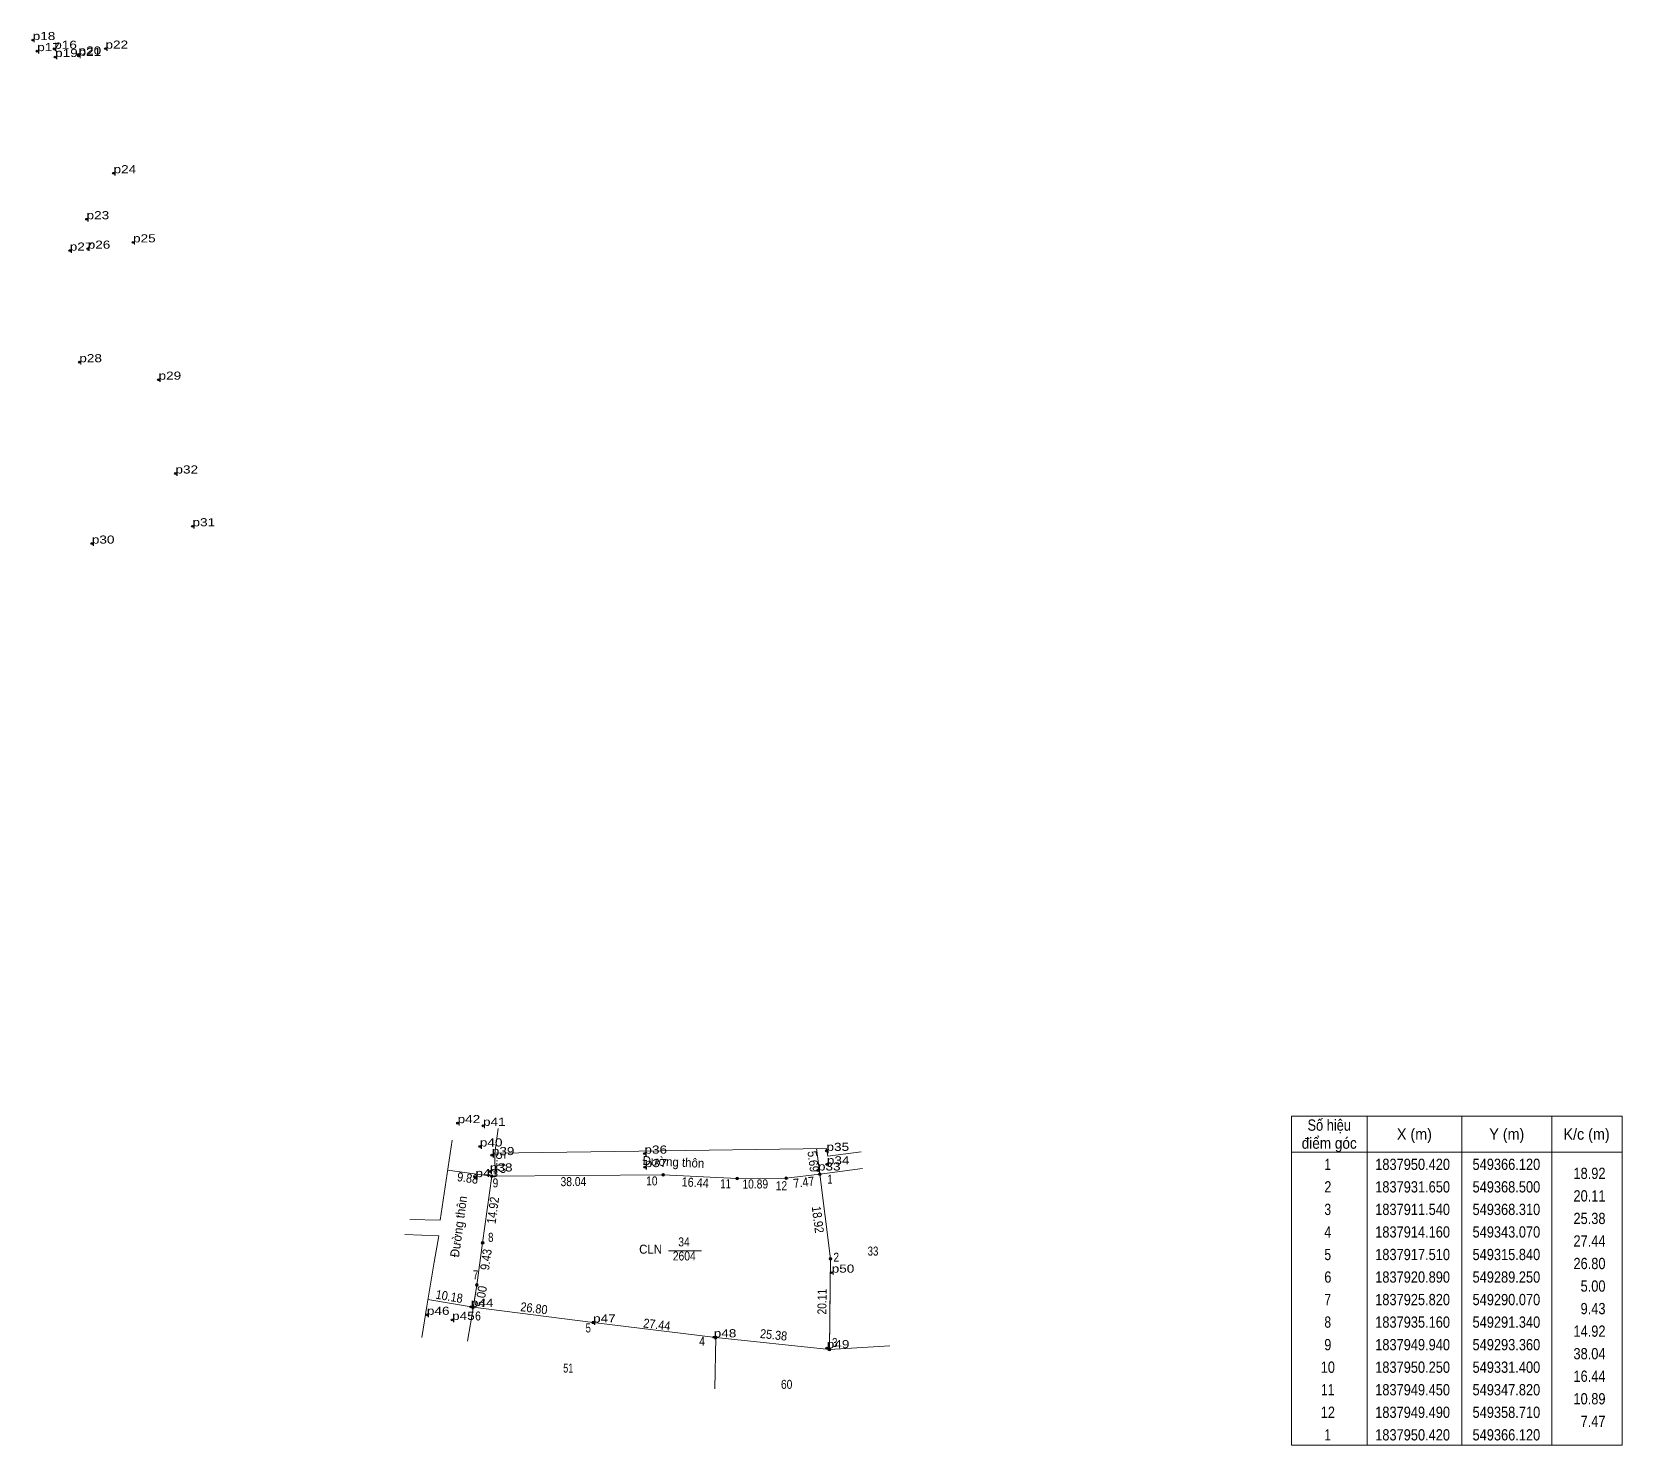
# Model space of a CAD drawing. Header units: metres. Extents: x 547316 to 552174, y 1837172 to 1841267.
# Drawn here: x 549191.3 to 549544.2, y 1837890.3 to 1838203.8 of the extents above; entities that cross this region are included whole.
import ezdxf
from ezdxf.enums import TextEntityAlignment as Align

# ---------------------------------------------------------------- set-up
doc = ezdxf.new("R2010")
doc.units = ezdxf.units.M
doc.header["$LTSCALE"] = 0.8
doc.header["$PDMODE"] = 32
doc.header["$PDSIZE"] = 0.4
for name, color, linetype, lineweight in [('1', 7, 'Continuous', 13), ('10', 7, 'Continuous', 13), ('23', 7, 'Continuous', 13), ('36', 7, 'Continuous', 13), ('61', 7, 'Continuous', 13), ('63', 7, 'Continuous', 13)]:
    doc.layers.add(name, color=color, linetype=linetype, lineweight=lineweight)
doc.layers.add('12', color=7, linetype='Continuous')
doc.layers.add('7', color=7, linetype='Continuous')

msp = doc.modelspace()

# ---------------------------------------------------------------- hatches: boundary and pattern name
at = {"layer": '63'}
for points in [[(549293.66, 1837949.94, 1), (549293.06, 1837949.94, 1)], [(549331.7, 1837950.25, 1), (549331.1, 1837950.25, 1)], [(549348.12, 1837949.45, 1), (549347.52, 1837949.45, 1)], [(549359.01, 1837949.49, 1), (549358.41, 1837949.49, 1)], [(549366.42, 1837950.42, 1), (549365.82, 1837950.42, 1)], [(549291.64, 1837935.16, 1), (549291.04, 1837935.16, 1)], [(549368.8, 1837931.65, 1), (549368.2, 1837931.65, 1)], [(549290.37, 1837925.82, 1), (549289.77, 1837925.82, 1)], [(549289.55, 1837920.89, 1), (549288.95, 1837920.89, 1)], [(549316.14, 1837917.51, 1), (549315.54, 1837917.51, 1)], [(549343.37, 1837914.16, 1), (549342.77, 1837914.16, 1)], [(549368.61, 1837911.54, 1), (549368.01, 1837911.54, 1)]]:
    msp.add_hatch(color=256, dxfattribs=at).paths.add_polyline_path(points)

# ---------------------------------------------------------------- linework, layer by layer
at = {"layer": '1'}
msp.add_lwpolyline([(549366.12, 1837950.42), (549368.5, 1837931.65), (549368.31, 1837911.54), (549343.07, 1837914.16), (549315.84, 1837917.51), (549289.25, 1837920.89), (549290.07, 1837925.82), (549291.34, 1837935.16), (549293.36, 1837949.94), (549331.4, 1837950.25), (549347.82, 1837949.45), (549358.71, 1837949.49)], close=True, dxfattribs=at)
msp.add_lwpolyline([(549366.12, 1837950.42), (549368.5, 1837931.65), (549368.45, 1837926.01)], dxfattribs=at)
at = {"layer": '10'}
for p, q in [((549294.06, 1837955.07), (549294.8, 1837960.51)), ((549325.96, 1837955.52), (549367.6, 1837956.1)), ((549367.6, 1837956.1), (549367.91, 1837954.39)), ((549294.06, 1837955.07), (549325.96, 1837955.52)), ((549281.91, 1837940.18), (549282.8, 1837946.1)), ((549275.18, 1837940.36), (549281.91, 1837940.18))]:
    msp.add_line(p, q, dxfattribs=at)
msp.add_lwpolyline([(549282.8, 1837946.1), (549283.68, 1837952.02), (549284.57, 1837957.95)], dxfattribs=at)
at = {"layer": '23'}
for p, q in [((549367.91, 1837954.39), (549375.32, 1837955.37)), ((549291.34, 1837935.16), (549293.36, 1837949.94)), ((549274.08, 1837937.03), (549281.59, 1837936.75)), ((549288, 1837913.37), (549289.28, 1837921.06))]:
    msp.add_line(p, q, dxfattribs=at)
for points in [[(549289.28, 1837921.06), (549290.07, 1837925.82), (549291.34, 1837935.16)], [(549277.82, 1837914.15), (549278.97, 1837921.11), (549280.61, 1837930.88)]]:
    msp.add_lwpolyline(points, dxfattribs=at)
at = {"layer": '36'}
for p, q in [((549366.12, 1837950.42), (549375.65, 1837951.68)), ((549281.59, 1837936.75), (549280.61, 1837930.88)), ((549368.31, 1837911.54), (549381.68, 1837912.36))]:
    msp.add_line(p, q, dxfattribs=at)
msp.add_lwpolyline([(549368.31, 1837911.54), (549343.07, 1837914.16), (549315.84, 1837917.51), (549289.25, 1837920.89)], dxfattribs=at)
at = {"layer": '61'}
for p, q in [((549331.4, 1837950.25), (549293.36, 1837949.94)), ((549347.82, 1837949.45), (549331.4, 1837950.25)), ((549358.71, 1837949.49), (549347.82, 1837949.45)), ((549366.12, 1837950.42), (549358.71, 1837949.49)), ((549366.12, 1837950.42), (549368.5, 1837931.65)), ((549368.5, 1837931.65), (549368.45, 1837926.01)), ((549368.45, 1837926.01), (549368.31, 1837911.54))]:
    msp.add_line(p, q, dxfattribs=at)
at = {"layer": '63'}
for p, q in [((549487.57, 1837963.29), (549487.57, 1837890.29)), ((549508.57, 1837963.29), (549508.57, 1837890.29)), ((549528.57, 1837963.29), (549528.57, 1837890.29)), ((549365.41, 1837956.07), (549366.12, 1837950.42)), ((549294.13, 1837949.95), (549294.06, 1837955.07)), ((549470.77, 1837955.29), (549544.17, 1837955.29)), ((549283.57, 1837951.28), (549293.36, 1837949.94)), ((549332.58, 1837933.43), (549339.86, 1837933.43)), ((549279.21, 1837922.57), (549289.25, 1837920.89)), ((549343.07, 1837914.16), (549342.84, 1837902.76))]:
    msp.add_line(p, q, dxfattribs=at)
msp.add_lwpolyline([(549470.77, 1837963.29), (549544.17, 1837963.29), (549544.17, 1837890.29), (549470.77, 1837890.29)], close=True, dxfattribs=at)
for centre in [(549293.36, 1837949.94), (549331.4, 1837950.25), (549347.82, 1837949.45), (549358.71, 1837949.49), (549366.12, 1837950.42), (549291.34, 1837935.16), (549368.5, 1837931.65), (549290.07, 1837925.82), (549289.25, 1837920.89), (549315.84, 1837917.51), (549343.07, 1837914.16), (549368.31, 1837911.54)]:
    msp.add_circle(centre, 0.3, dxfattribs=at)
at = {"layer": '7'}
for p in [(549191.51, 1838201.97), (549192.51, 1838199.51), (549196.29, 1838200.03), (549207.66, 1838200.06), (549196.48, 1838198.2), (549201.68, 1838198.75), (549201.69, 1838198.44), (549209.45, 1838172.42), (549203.46, 1838162.22), (549213.77, 1838157.09), (549199.73, 1838155.26), (549203.71, 1838155.69), (549201.85, 1838130.51), (549219.43, 1838126.63), (549223.18, 1838105.82), (549226.96, 1838094.11), (549204.63, 1838090.27), (549285.78, 1837961.72), (549291.42, 1837961.12), (549290.72, 1837956.54), (549293.37, 1837954.63), (549327.24, 1837954.96), (549367.63, 1837955.57), (549367.71, 1837952.58), (549289.75, 1837949.75), (549292.94, 1837951), (549327.3, 1837951.97), (549365.73, 1837951.22), (549368.78, 1837928.56), (549288.73, 1837920.96), (549278.97, 1837919.2), (549284.56, 1837918.07), (549315.84, 1837917.51), (549342.61, 1837914.22), (549367.69, 1837911.8)]:
    msp.add_point(p, dxfattribs=at)

# ---------------------------------------------------------------- texts
at = {"layer": '1'}
for s, width, p in [('34', 0.85, (549336.01, 1837934.38)), ('CLN', 0.95, (549328.605, 1837932.76)), ('2604', 0.85, (549336.07, 1837931.26)), ('33', 0.8, (549377.945, 1837932.34)), ('51', 0.75, (549310.33, 1837906.4)), ('60', 0.85, (549358.79, 1837902.78))]:
    msp.add_text(s, height=2, dxfattribs=dict(at, width=width)).set_placement(p, align=Align.CENTER)
at = {"layer": '12', "width": 1.25}
for s, p in [('p18', (549191.51, 1838201.97)), ('p17', (549192.51, 1838199.51)), ('p16', (549196.29, 1838200.03)), ('p19', (549196.48, 1838198.2)), ('p20', (549201.68, 1838198.75)), ('p21', (549201.69, 1838198.44)), ('p22', (549207.66, 1838200.06)), ('p24', (549209.45, 1838172.42)), ('p23', (549203.46, 1838162.22)), ('p26', (549203.71, 1838155.69)), ('p25', (549213.77, 1838157.09)), ('p27', (549199.73, 1838155.26)), ('p28', (549201.85, 1838130.51)), ('p29', (549219.43, 1838126.63)), ('p32', (549223.18, 1838105.82)), ('p31', (549226.96, 1838094.11)), ('p30', (549204.63, 1838090.27)), ('p42', (549285.78, 1837961.72)), ('p41', (549291.42, 1837961.12)), ('p40', (549290.72, 1837956.54)), ('p39', (549293.37, 1837954.63)), ('p36', (549327.24, 1837954.96)), ('p35', (549367.63, 1837955.57)), ('p38', (549292.94, 1837951)), ('p37', (549327.3, 1837951.97)), ('p33', (549365.73, 1837951.22)), ('p34', (549367.71, 1837952.58)), ('p43', (549289.75, 1837949.75)), ('p50', (549368.78, 1837928.56)), ('p46', (549278.97, 1837919.2)), ('p44', (549288.73, 1837920.96)), ('p45', (549284.56, 1837918.07)), ('p47', (549315.84, 1837917.51)), ('p48', (549342.61, 1837914.22)), ('p49', (549367.69, 1837911.8))]:
    msp.add_text(s, height=1.8, dxfattribs=at).set_placement(p)
at = {"layer": '63'}
for s, width, p in [('Số hiệu', 0.85, (549479.17, 1837960.04)), ('X (m)', 0.95, (549498.07, 1837958.04)), ('Y (m)', 0.95, (549518.565, 1837958.04)), ('K/c (m)', 0.95, (549536.27, 1837958.04)), ('điểm góc', 0.9, (549479.17, 1837956.04)), (' 1', 0.75, (549478.465, 1837951.34)), ('1837950.420', 0.85, (549497.67, 1837951.34)), ('549366.120', 0.85, (549518.475, 1837951.34)), (' 2', 0.85, (549478.47, 1837946.34)), ('1837931.650', 0.85, (549497.67, 1837946.34)), ('549368.500', 0.85, (549518.475, 1837946.34)), (' 3', 0.8, (549478.47, 1837941.34)), ('1837911.540', 0.85, (549497.67, 1837941.34)), ('549368.310', 0.85, (549518.475, 1837941.34)), (' 4', 0.85, (549478.465, 1837936.34)), ('1837914.160', 0.85, (549497.67, 1837936.34)), ('549343.070', 0.85, (549518.475, 1837936.34)), (' 5', 0.8, (549478.47, 1837931.34)), ('1837917.510', 0.85, (549497.67, 1837931.34)), ('549315.840', 0.85, (549518.475, 1837931.34)), (' 6', 0.85, (549478.47, 1837926.34)), ('1837920.890', 0.85, (549497.67, 1837926.34)), ('549289.250', 0.85, (549518.475, 1837926.34)), (' 7', 0.8, (549478.47, 1837921.34)), ('1837925.820', 0.85, (549497.67, 1837921.34)), ('549290.070', 0.85, (549518.475, 1837921.34)), (' 8', 0.8, (549478.47, 1837916.34)), ('1837935.160', 0.85, (549497.67, 1837916.34)), ('549291.340', 0.85, (549518.475, 1837916.34)), (' 9', 0.85, (549478.465, 1837911.34)), ('1837949.940', 0.85, (549497.67, 1837911.34)), ('549293.360', 0.85, (549518.475, 1837911.34)), (' 10', 0.85, (549478.465, 1837906.34)), ('1837950.250', 0.85, (549497.67, 1837906.34)), ('549331.400', 0.85, (549518.475, 1837906.34)), (' 11', 0.8, (549478.465, 1837901.34)), ('1837949.450', 0.85, (549497.67, 1837901.34)), ('549347.820', 0.85, (549518.475, 1837901.34)), (' 12', 0.85, (549478.47, 1837896.34)), ('1837949.490', 0.85, (549497.67, 1837896.34)), ('549358.710', 0.85, (549518.475, 1837896.34)), (' 1', 0.75, (549478.465, 1837891.34)), ('1837950.420', 0.85, (549497.67, 1837891.34)), ('549366.120', 0.85, (549518.475, 1837891.34))]:
    msp.add_text(s, height=2.5, dxfattribs=dict(at, width=width)).set_placement(p, align=Align.CENTER)
for s, rotation, width, p in [('5.12', 270.783, 0.85, (549294.3709, 1837952.7187)), ('Đường thôn', 357.211, 0.95, (549333.6313, 1837952.1254)), ('5.69', 277.162, 0.9, (549363.6941, 1837953.0997)), ('9.88', 352.206, 0.9, (549287.8894, 1837948.5612)), ('38.04', 0.467, 0.85, (549311.4819, 1837947.7637)), ('16.44', 357.211, 0.9, (549338.4563, 1837947.5665)), ('10.89', 0.21, 0.85, (549351.8263, 1837947.2306)), ('7.47', 7.154, 0.9, (549362.7255, 1837947.6219)), ('Đường thôn', 82.218, 0.95, (549286.9996, 1837938.6496)), ('14.92', 82.218, 0.9, (549294.6013, 1837942.2596)), ('18.92', 277.226, 0.9, (549364.7303, 1837940.2008)), ('9.43', 82.257, 0.9, (549293.0641, 1837931.3403)), ('10.18', 350.501, 0.9, (549283.775, 1837922.3089)), ('5.00', 80.557, 0.9, (549291.9468, 1837923.1359)), ('20.11', 89.459, 0.85, (549367.6265, 1837922.1106)), ('26.80', 352.756, 0.9, (549302.6089, 1837919.6675)), ('27.44', 352.986, 0.9, (549329.8779, 1837916.06)), ('25.38', 354.074, 0.9, (549355.7968, 1837913.7731))]:
    msp.add_text(s, height=2, rotation=rotation, dxfattribs=dict(at, width=width)).set_placement(p, align=Align.CENTER)
for s, height, width, p in [(' 9', 2, 0.85, (549294.81, 1837947.48)), (' 10', 2, 0.85, (549330.14, 1837947.91)), (' 11', 2, 0.8, (549346.43, 1837947.29)), (' 1', 2, 0.75, (549368.96, 1837948.32)), ('18.92', 2.5, 0.85, (549540.47, 1837949.34)), (' 12', 2, 0.85, (549358.89, 1837946.84)), ('20.11', 2.5, 0.85, (549540.47, 1837944.34)), ('25.38', 2.5, 0.85, (549540.47, 1837939.34)), (' 8', 2, 0.8, (549293.74, 1837935.4)), ('27.44', 2.5, 0.85, (549540.47, 1837934.34)), (' 2', 2, 0.85, (549370.43, 1837930.99)), ('26.80', 2.5, 0.85, (549540.47, 1837929.34)), (' 7', 2, 0.8, (549290.37, 1837927.08)), ('5.00', 2.5, 0.85, (549540.47, 1837924.34)), ('9.43', 2.5, 0.85, (549540.47, 1837919.34)), (' 6', 2, 0.85, (549290.94, 1837917.95)), (' 5', 2, 0.8, (549315.36, 1837915.29)), (' 4', 2, 0.85, (549340.66, 1837912.36)), (' 3', 2, 0.8, (549370.06, 1837912.08)), ('14.92', 2.5, 0.85, (549540.47, 1837914.34)), ('38.04', 2.5, 0.85, (549540.47, 1837909.34)), ('16.44', 2.5, 0.85, (549540.47, 1837904.34)), ('10.89', 2.5, 0.85, (549540.47, 1837899.34)), ('7.47', 2.5, 0.85, (549540.47, 1837894.34))]:
    msp.add_text(s, height=height, dxfattribs=dict(at, width=width)).set_placement(p, align=Align.RIGHT)

doc.saveas('drawing.dxf')
